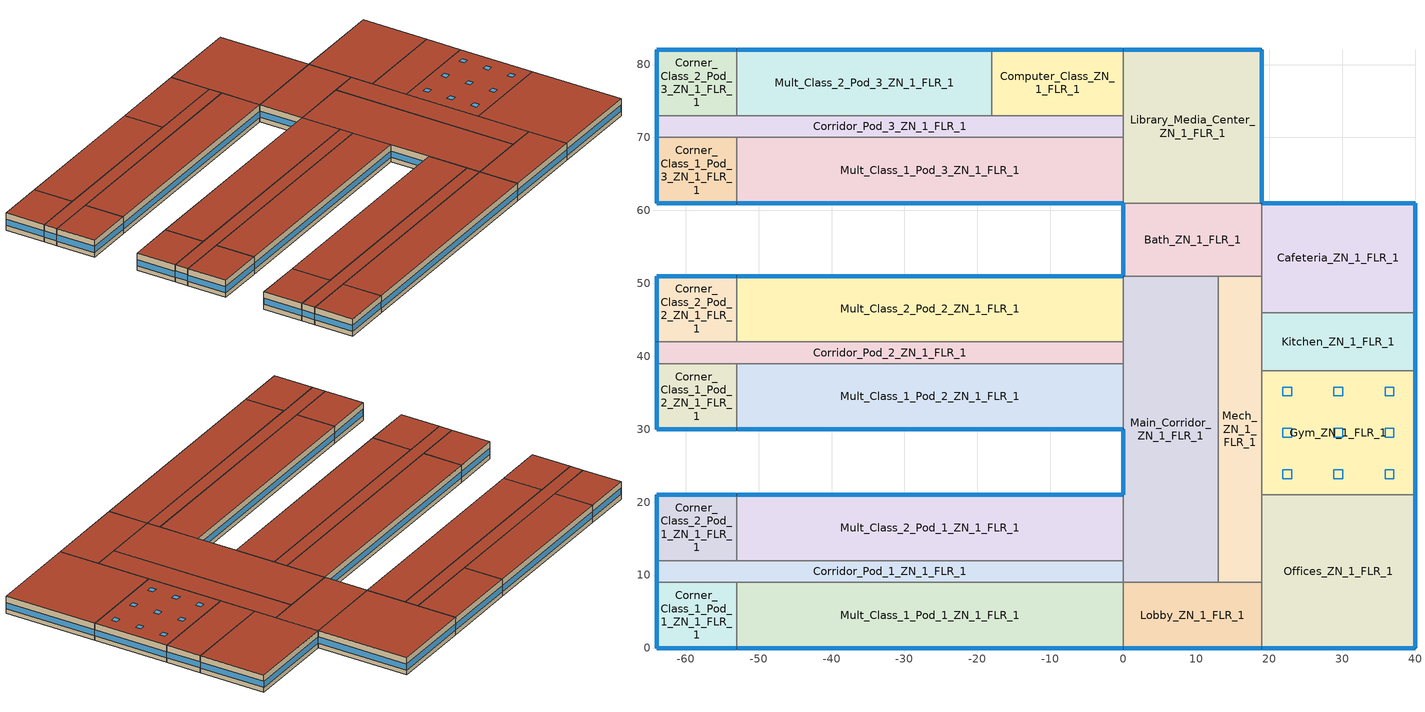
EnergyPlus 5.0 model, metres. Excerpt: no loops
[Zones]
Bath_ZN_1_FLR_1
 floor ground (ext-slab): 0,61 19,61 19,51 0,51 z0
 wall outside (Steel Frame Non-res Ext Wall): 0,61 0,51 z0:4
 wall to Main_Corridor_ZN_1_FLR_1 (int-walls): 0,51 13,51 z0:4
 wall to Mech_ZN_1_FLR_1 (int-walls): 13,51 19,51 z0:4
 wall to Cafeteria_ZN_1_FLR_1 (int-walls): 19,51 19,61 z0:4
 wall to Library_Media_Center_ZN_1_FLR_1 (int-walls): 19,61 0,61 z0:4
 window (Window Non-res Fixed): 0,60.95 0,51.05 z1.1:2.51
 roof outside (IEAD Non-res Roof): 0,51 19,51 19,61 0,61 z4
Cafeteria_ZN_1_FLR_1
 floor ground (ext-slab): 19,61 40,61 40,46 19,46 z0
 wall outside (Steel Frame Non-res Ext Wall): 40,46 40,61 19,61 z0:4
 wall to Kitchen_ZN_1_FLR_1 (int-walls): 19,46 40,46 z0:4
 wall to Mech_ZN_1_FLR_1 (int-walls): 19,51 19,46 z0:4
 window (Window Non-res Fixed): 40,46.05 40,60.95 / 39.95,61 19.05,61 z1.1:2.51
 roof outside (IEAD Non-res Roof): 19,46 40,46 40,61 19,61 z4
Computer_Class_ZN_1_FLR_1
 floor ground (ext-slab): -18,82 0,82 0,73 -18,73 z0
 wall outside (Steel Frame Non-res Ext Wall): 0,82 -18,82 z0:4
 wall to Corridor_Pod_3_ZN_1_FLR_1 (int-walls): -18,73 0,73 z0:4
 wall to Library_Media_Center_ZN_1_FLR_1 (int-walls): 0,73 0,82 z0:4
 wall to Mult_Class_2_Pod_3_ZN_1_FLR_1 (int-walls): -18,82 -18,73 z0:4
 window (Window Non-res Fixed): -0.05,82 -17.95,82 z1.1:2.51
 roof outside (IEAD Non-res Roof): -18,73 0,73 0,82 -18,82 z4
Corner_Class_1_Pod_1_ZN_1_FLR_1
 floor ground (ext-slab): -64,9 -53,9 -53,0 -64,0 z0
 wall outside (Steel Frame Non-res Ext Wall): -64,9 -64,0 -53,0 z0:4
 wall to Mult_Class_1_Pod_1_ZN_1_FLR_1 (int-walls): -53,0 -53,9 z0:4
 wall to Corridor_Pod_1_ZN_1_FLR_1 (int-walls): -53,9 -64,9 z0:4
 window (Window Non-res Fixed): -63.95,0 -53.05,0 z1.1:2.51; -64,8.95 -64,0.05 z1.1:2.52
 roof outside (IEAD Non-res Roof): -64,0 -53,0 -53,9 -64,9 z4
Corner_Class_1_Pod_2_ZN_1_FLR_1
 floor ground (ext-slab): -64,39 -53,39 -53,30 -64,30 z0
 wall outside (Steel Frame Non-res Ext Wall): -64,39 -64,30 -53,30 z0:4
 wall to Mult_Class_1_Pod_2_ZN_1_FLR_1 (int-walls): -53,30 -53,39 z0:4
 wall to Corridor_Pod_2_ZN_1_FLR_1 (int-walls): -53,39 -64,39 z0:4
 window (Window Non-res Fixed): -63.95,30 -53.05,30 z1.1:2.51; -64,38.95 -64,30.05 z1.1:2.52
 roof outside (IEAD Non-res Roof): -64,30 -53,30 -53,39 -64,39 z4
Corner_Class_1_Pod_3_ZN_1_FLR_1
 floor ground (ext-slab): -64,70 -53,70 -53,61 -64,61 z0
 wall outside (Steel Frame Non-res Ext Wall): -64,70 -64,61 -53,61 z0:4
 wall to Mult_Class_1_Pod_3_ZN_1_FLR_1 (int-walls): -53,61 -53,70 z0:4
 wall to Corridor_Pod_3_ZN_1_FLR_1 (int-walls): -53,70 -64,70 z0:4
 window (Window Non-res Fixed): -63.95,61 -53.05,61 z1.1:2.51; -64,69.95 -64,61.05 z1.1:2.52
 roof outside (IEAD Non-res Roof): -64,61 -53,61 -53,70 -64,70 z4
Corner_Class_2_Pod_1_ZN_1_FLR_1
 floor ground (ext-slab): -64,21 -53,21 -53,12 -64,12 z0
 wall outside (Steel Frame Non-res Ext Wall): -53,21 -64,21 -64,12 z0:4
 wall to Corridor_Pod_1_ZN_1_FLR_1 (int-walls): -64,12 -53,12 z0:4
 wall to Mult_Class_2_Pod_1_ZN_1_FLR_1 (int-walls): -53,12 -53,21 z0:4
 window (Window Non-res Fixed): -53.05,21 -63.95,21 z1.1:2.51; -64,20.95 -64,12.05 z1.1:2.52
 roof outside (IEAD Non-res Roof): -64,12 -53,12 -53,21 -64,21 z4
Corner_Class_2_Pod_2_ZN_1_FLR_1
 floor ground (ext-slab): -64,51 -53,51 -53,42 -64,42 z0
 wall outside (Steel Frame Non-res Ext Wall): -53,51 -64,51 -64,42 z0:4
 wall to Corridor_Pod_2_ZN_1_FLR_1 (int-walls): -64,42 -53,42 z0:4
 wall to Mult_Class_2_Pod_2_ZN_1_FLR_1 (int-walls): -53,42 -53,51 z0:4
 window (Window Non-res Fixed): -53.05,51 -63.95,51 z1.1:2.51; -64,50.95 -64,42.05 z1.1:2.52
 roof outside (IEAD Non-res Roof): -64,42 -53,42 -53,51 -64,51 z4
Corner_Class_2_Pod_3_ZN_1_FLR_1
 floor ground (ext-slab): -64,82 -53,82 -53,73 -64,73 z0
 wall outside (Steel Frame Non-res Ext Wall): -53,82 -64,82 -64,73 z0:4
 wall to Corridor_Pod_3_ZN_1_FLR_1 (int-walls): -64,73 -53,73 z0:4
 wall to Mult_Class_2_Pod_3_ZN_1_FLR_1 (int-walls): -53,73 -53,82 z0:4
 window (Window Non-res Fixed): -53.05,82 -63.95,82 z1.1:2.51; -64,81.95 -64,73.05 z1.1:2.52
 roof outside (IEAD Non-res Roof): -64,73 -53,73 -53,82 -64,82 z4
Corridor_Pod_1_ZN_1_FLR_1
 floor ground (ext-slab): -64,12 0,12 0,9 -64,9 z0
 wall outside (Steel Frame Non-res Ext Wall): -64,12 -64,9 z0:4
 wall to Mult_Class_1_Pod_1_ZN_1_FLR_1 (int-walls): -53,9 0,9 z0:4
 wall to Main_Corridor_ZN_1_FLR_1 (int-walls): 0,9 0,12 z0:4
 wall to Mult_Class_2_Pod_1_ZN_1_FLR_1 (int-walls): 0,12 -53,12 z0:4
 window (Window Non-res Fixed): -64,11.95 -64,9.05 z1.1:2.55
 roof outside (IEAD Non-res Roof): -64,9 0,9 0,12 -64,12 z4
Corridor_Pod_2_ZN_1_FLR_1
 floor ground (ext-slab): -64,42 0,42 0,39 -64,39 z0
 wall outside (Steel Frame Non-res Ext Wall): -64,42 -64,39 z0:4
 wall to Mult_Class_1_Pod_2_ZN_1_FLR_1 (int-walls): -53,39 0,39 z0:4
 wall to Main_Corridor_ZN_1_FLR_1 (int-walls): 0,39 0,42 z0:4
 wall to Mult_Class_2_Pod_2_ZN_1_FLR_1 (int-walls): 0,42 -53,42 z0:4
 window (Window Non-res Fixed): -64,41.95 -64,39.05 z1.1:2.55
 roof outside (IEAD Non-res Roof): -64,39 0,39 0,42 -64,42 z4
Corridor_Pod_3_ZN_1_FLR_1
 floor ground (ext-slab): -64,73 0,73 0,70 -64,70 z0
 wall outside (Steel Frame Non-res Ext Wall): -64,73 -64,70 z0:4
 wall to Mult_Class_1_Pod_3_ZN_1_FLR_1 (int-walls): -53,70 0,70 z0:4
 wall to Library_Media_Center_ZN_1_FLR_1 (int-walls): 0,70 0,73 z0:4
 wall to Mult_Class_2_Pod_3_ZN_1_FLR_1 (int-walls): -18,73 -53,73 z0:4
 window (Window Non-res Fixed): -64,72.95 -64,70.05 z1.1:2.55
 roof outside (IEAD Non-res Roof): -64,70 0,70 0,73 -64,73 z4
Gym_ZN_1_FLR_1
 floor ground (ext-slab): 19,38 40,38 40,21 19,21 z0
 wall outside (Steel Frame Non-res Ext Wall): 40,21 40,38 z0:4
 wall to Offices_ZN_1_FLR_1 (int-walls): 19,21 40,21 z0:4
 wall to Kitchen_ZN_1_FLR_1 (int-walls): 40,38 19,38 z0:4
 wall to Mech_ZN_1_FLR_1 (int-walls): 19,38 19,21 z0:4
 window (Window Non-res Fixed): 40,21.05 40,37.95 z1.1:2.51
 roof outside (IEAD Non-res Roof): 19,21 40,21 40,38 19,38 z4
 skylight (Skylight cons 456): 21.89,23.22 23.11,23.22 23.11,24.44 21.89,24.44 z4; 28.89,23.22 30.11,23.22 30.11,24.44 28.89,24.44 z4; 35.89,23.22 37.11,23.22 37.11,24.44 35.89,24.44 z4; 21.89,28.89 23.11,28.89 23.11,30.11 21.89,30.11 z4; 28.89,28.89 30.11,28.89 30.11,30.11 28.89,30.11 z4; 35.89,28.89 37.11,28.89 37.11,30.11 35.89,30.11 z4; 21.89,34.56 23.11,34.56 23.11,35.78 21.89,35.78 z4; 28.89,34.56 30.11,34.56 30.11,35.78 28.89,35.78 z4; 35.89,34.56 37.11,34.56 37.11,35.78 35.89,35.78 z4
Kitchen_ZN_1_FLR_1
 floor ground (ext-slab): 19,46 40,46 40,38 19,38 z0
 wall outside (Steel Frame Non-res Ext Wall): 40,38 40,46 z0:4
 wall to Mech_ZN_1_FLR_1 (int-walls): 19,46 19,38 z0:4
 window (Window Non-res Fixed): 40,38.05 40,45.95 z1.1:2.52
 roof outside (IEAD Non-res Roof): 19,38 40,38 40,46 19,46 z4
Library_Media_Center_ZN_1_FLR_1
 floor ground (ext-slab): 0,82 19,82 19,61 0,61 z0
 wall outside (Steel Frame Non-res Ext Wall): 19,61 19,82 0,82 z0:4
 wall to Mult_Class_1_Pod_3_ZN_1_FLR_1 (int-walls): 0,70 0,61 z0:4
 window (Window Non-res Fixed): 19,61.05 19,81.95 / 18.95,82 0.05,82 z1.1:2.51
 roof outside (IEAD Non-res Roof): 0,61 19,61 19,82 0,82 z4
Lobby_ZN_1_FLR_1
 floor ground (ext-slab): 0,9 19,9 19,0 0,0 z0
 wall outside (Steel Frame Non-res Ext Wall): 0,0 19,0 z0:4
 wall to Offices_ZN_1_FLR_1 (int-walls): 19,0 19,9 z0:4
 wall to Mech_ZN_1_FLR_1 (int-walls): 19,9 13,9 z0:4
 wall to Main_Corridor_ZN_1_FLR_1 (int-walls): 13,9 0,9 z0:4
 wall to Mult_Class_1_Pod_1_ZN_1_FLR_1 (int-walls): 0,9 0,0 z0:4
 window (Window Non-res Fixed): 0.05,0 18.95,0 z1.1:2.51
 roof outside (IEAD Non-res Roof): 0,0 19,0 19,9 0,9 z4
Main_Corridor_ZN_1_FLR_1
 floor ground (ext-slab): 0,51 13,51 13,9 0,9 z0
 wall outside (Steel Frame Non-res Ext Wall): 0,30 0,21 z0:4
 wall to Mech_ZN_1_FLR_1 (int-walls): 13,9 13,51 z0:4
 wall to Mult_Class_2_Pod_2_ZN_1_FLR_1 (int-walls): 0,51 0,42 z0:4
 wall to Mult_Class_1_Pod_2_ZN_1_FLR_1 (int-walls): 0,39 0,30 z0:4
 wall to Mult_Class_2_Pod_1_ZN_1_FLR_1 (int-walls): 0,21 0,12 z0:4
 window (Window Non-res Fixed): 0,29.95 0,21.05 z1.1:2.52
 roof outside (IEAD Non-res Roof): 0,9 13,9 13,51 0,51 z4
Mech_ZN_1_FLR_1
 floor ground (ext-slab): 13,51 19,51 19,9 13,9 z0
 wall to Offices_ZN_1_FLR_1 (int-walls): 19,9 19,21 z0:4
 roof outside (IEAD Non-res Roof): 13,9 19,9 19,51 13,51 z4
Mult_Class_1_Pod_1_ZN_1_FLR_1
 floor ground (ext-slab): -53,9 0,9 0,0 -53,0 z0
 wall outside (Steel Frame Non-res Ext Wall): -53,0 0,0 z0:4
 window (Window Non-res Fixed): -52.95,0 -0.05,0 z1.1:2.5
 roof outside (IEAD Non-res Roof): -53,0 0,0 0,9 -53,9 z4
Mult_Class_1_Pod_2_ZN_1_FLR_1
 floor ground (ext-slab): -53,39 0,39 0,30 -53,30 z0
 wall outside (Steel Frame Non-res Ext Wall): -53,30 0,30 z0:4
 window (Window Non-res Fixed): -52.95,30 -0.05,30 z1.1:2.5
 roof outside (IEAD Non-res Roof): -53,30 0,30 0,39 -53,39 z4
Mult_Class_1_Pod_3_ZN_1_FLR_1
 floor ground (ext-slab): -53,70 0,70 0,61 -53,61 z0
 wall outside (Steel Frame Non-res Ext Wall): -53,61 0,61 z0:4
 window (Window Non-res Fixed): -52.95,61 -0.05,61 z1.1:2.5
 roof outside (IEAD Non-res Roof): -53,61 0,61 0,70 -53,70 z4
Mult_Class_2_Pod_1_ZN_1_FLR_1
 floor ground (ext-slab): -53,21 0,21 0,12 -53,12 z0
 wall outside (Steel Frame Non-res Ext Wall): 0,21 -53,21 z0:4
 window (Window Non-res Fixed): -0.05,21 -52.95,21 z1.1:2.5
 roof outside (IEAD Non-res Roof): -53,12 0,12 0,21 -53,21 z4
Mult_Class_2_Pod_2_ZN_1_FLR_1
 floor ground (ext-slab): -53,51 0,51 0,42 -53,42 z0
 wall outside (Steel Frame Non-res Ext Wall): 0,51 -53,51 z0:4
 window (Window Non-res Fixed): -0.05,51 -52.95,51 z1.1:2.5
 roof outside (IEAD Non-res Roof): -53,42 0,42 0,51 -53,51 z4
Mult_Class_2_Pod_3_ZN_1_FLR_1
 floor ground (ext-slab): -53,82 -18,82 -18,73 -53,73 z0
 wall outside (Steel Frame Non-res Ext Wall): -18,82 -53,82 z0:4
 window (Window Non-res Fixed): -18.05,82 -52.95,82 z1.1:2.5
 roof outside (IEAD Non-res Roof): -53,73 -18,73 -18,82 -53,82 z4
Offices_ZN_1_FLR_1
 floor ground (ext-slab): 19,21 40,21 40,0 19,0 z0
 wall outside (Steel Frame Non-res Ext Wall): 19,0 40,0 40,21 z0:4
 window (Window Non-res Fixed): 19.05,0 39.95,0 / 40,0.05 40,20.95 z1.1:2.51
 roof outside (IEAD Non-res Roof): 19,0 40,0 40,21 19,21 z4
[Site:Location]
USA MT-HELENA: Latitude {deg}=46.58; Longitude {deg}=-112; Time Zone {hr}=-7; Elevation {m}=1188
[SizingPeriod:DesignDay] Barometric Pressure {Pa}=87844; Rain {0-no,1-yes}=0; Snow on ground {0-no,1-yes}=0; Day of Month=21; Daylight Savings Time Indicator=0; Humidity Indicating Type=WetBulb
Name | Maximum Dry-Bulb Temperature {C} | Daily Temp Range {C} | Humidity Indicating Conditions at Maximum Dry-Bulb | Wind Speed {m/s} design conditions vs. traditional 6.71 m/s (15 mph) | Wind Direction {Degrees; N=0, S=180} | Clearness {0.0 to 1.1} | Month | Day Type | Wind Speed {m/s} design conditions vs. traditional 3.35 m/s (7mph)
HELENA Ann Htg 99.6% Condns DB | -27.3 | 0 | -27.3 | 1.7 | 300 | 0 | 1 | WinterDesignDay
HELENA Ann Clg .4% Condns WB=>MDB | 28.4 | 15.7 | 17.7 |  | 290 | 1 | 7 | SummerDesignDay | 4.9
[Site:WaterMainsTemperature]
Calculation Method=CORRELATION; Annual Average Outdoor Air Temperature {C}=6.76; Maximum Difference In Monthly Average Outdoor Air Temperatures {deltaC}=27.7
[Building]
Ref Bldg Primary School New2004_v1.3_5.0: North Axis=0; Terrain=City; Loads Convergence Tolerance Value=0.04; Temperature Convergence Tolerance Value=0.2; Solar Distribution=FullInteriorAndExterior; Maximum Number of Warmup Days=25
[Site:GroundTemperature:BuildingSurface]
19.119, 19.149, 19.147, 19.203, 19.279, 20.043, 21.32, 20.987, 19.824, 19.408, 19.293, 19.174
[Construction]
Skylight cons 456: Skylight Plexi Atofina 2602, Air, Skylight Plexi Atofina 2602
Steel Frame Non-res Ext Wall: Wood Siding, Steel Frame NonRes Wall Insulation, 1/2IN Gypsum
IEAD Non-res Roof: Roof Membrane, IEAD NonRes Roof Insulation, Metal Decking
ext-slab: HW CONCRETE, CP02 CARPET PAD
int-walls: 1/2IN Gypsum, 1/2IN Gypsum
Window Non-res Fixed: NonRes Fixed Assembly Window
InteriorFurnishings: Std Wood 6inch
[WindowMaterial:Gas]
Air: Gas Type=Air; Thickness {m}=0.0127
[WindowMaterial:Glazing]
Skylight Plexi Atofina 2602: Optical Data Type=SpectralAverage; Thickness {m}=0.002997; Solar Transmittance at Normal Incidence=0.507; Front Side Solar Reflectance at Normal Incidence=0.221; Back Side Solar Reflectance at Normal Incidence=0.222; Visible Transmittance at Normal Incidence=0.486; Front Side Visible Reflectance at Normal Incidence=0.3; Back Side Visible Reflectance at Normal Incidence=0.3; Infrared Transmittance at Normal Incidence=0; Front Side Infrared Hemispherical Emissivity=0.9; Back Side Infrared Hemispherical Emissivity=0.9; Conductivity {W/m-K}=0.187; Dirt Correction Factor for Solar and Visible Transmittance=1; Solar Diffusing=No
[Material] Thermal Absorptance=0.9
Name | Roughness | Thickness {m} | Conductivity {W/m-K} | Density {kg/m3} | Specific Heat {J/kg-K} | Solar Absorptance | Visible Absorptance | Density | Specific Heat | Visible Absorptance! Common Materials
Steel Frame NonRes Wall Insulation | MediumRough | 0.0870565 | 0.049 | 265 | 836.8 | 0.7 | 0.7
IEAD NonRes Roof Insulation | MediumRough | 0.127339 | 0.049 |  |  | 0.7 | 0.7 | 265 | 836.8
Std Wood 6inch | MediumSmooth | 0.15 | 0.12 | 540 | 1210 | 0.7 |  |  |  | 0.7
Wood Siding | MediumSmooth | 0.01 | 0.11 | 544.62 | 1210 | 0.78 | 0.78
1/2IN Gypsum | Smooth | 0.0127 | 0.16 | 784.9 | 830 | 0.92 | 0.92
HW CONCRETE | Rough | 0.1016 | 1.311 | 2240 | 836.8 | 0.7 | 0.7
Roof Membrane | VeryRough | 0.0095 | 0.16 | 1121.29 | 1460 | 0.7 | 0.7
Metal Decking | MediumSmooth | 0.0015 | 45.006 | 7680 | 418.4 | 0.7 | 0.3
[WindowMaterial:SimpleGlazingSystem]
NonRes Fixed Assembly Window: U-Factor=3.23646; Solar Heat Gain Coefficient=0.39
[Material:NoMass]
CP02 CARPET PAD: Roughness=VeryRough; Thermal Resistance {(m2-K)/W}=0.2165; Thermal Absorptance=0.9; Solar Absorptance=0.7; Visible Absorptance=0.8
[Zone] Type=1; Multiplier=1; Part of Total Floor Area=Yes
Bath_ZN_1_FLR_1; Cafeteria_ZN_1_FLR_1; Computer_Class_ZN_1_FLR_1; Corner_Class_1_Pod_1_ZN_1_FLR_1; Corner_Class_1_Pod_2_ZN_1_FLR_1; Corner_Class_1_Pod_3_ZN_1_FLR_1; Corner_Class_2_Pod_1_ZN_1_FLR_1; Corner_Class_2_Pod_2_ZN_1_FLR_1; Corner_Class_2_Pod_3_ZN_1_FLR_1; Corridor_Pod_1_ZN_1_FLR_1; Corridor_Pod_2_ZN_1_FLR_1; Corridor_Pod_3_ZN_1_FLR_1; Gym_ZN_1_FLR_1; Kitchen_ZN_1_FLR_1; Library_Media_Center_ZN_1_FLR_1; Lobby_ZN_1_FLR_1; Main_Corridor_ZN_1_FLR_1; Mech_ZN_1_FLR_1; Mult_Class_1_Pod_1_ZN_1_FLR_1; Mult_Class_1_Pod_2_ZN_1_FLR_1; Mult_Class_1_Pod_3_ZN_1_FLR_1; Mult_Class_2_Pod_1_ZN_1_FLR_1; Mult_Class_2_Pod_2_ZN_1_FLR_1; Mult_Class_2_Pod_3_ZN_1_FLR_1; Offices_ZN_1_FLR_1
[People] Fraction Radiant=0.3; User Specified Sensible Fraction=AUTOCALCULATE; Activity Level Schedule=ACTIVITY_SCH; Enable ASHRAE 55 Comfort Warnings=No; MRT Calculation=ZoneAveraged; Work Efficiency Schedule=WORK_EFF_SCH; Clothing Schedule=CLOTHING_SCH; Air Velocity Schedule=AIR_VELO_SCH; Thermal Comfort Report=FANGER
Name | Zone | Schedule | Number of People Calculation Method | Zone Area per Person | Number of People
Bath_ZN_1_FLR_1 People | Bath_ZN_1_FLR_1 | BLDG_OCC_SCH | Area/Person | 10
Cafeteria_ZN_1_FLR_1 People | Cafeteria_ZN_1_FLR_1 | BLDG_OCC_SCH_Cafeteria | Area/Person | 1.39
Computer_Class_ZN_1_FLR_1 People | Computer_Class_ZN_1_FLR_1 | BLDG_OCC_SCH | Area/Person | 3.33
Corner_Class_1_Pod_1_ZN_1_FLR_1 People | Corner_Class_1_Pod_1_ZN_1_FLR_1 | BLDG_OCC_SCH | Area/Person | 4
Corner_Class_1_Pod_2_ZN_1_FLR_1 People | Corner_Class_1_Pod_2_ZN_1_FLR_1 | BLDG_OCC_SCH | Area/Person | 4
Corner_Class_1_Pod_3_ZN_1_FLR_1 People | Corner_Class_1_Pod_3_ZN_1_FLR_1 | BLDG_OCC_SCH | Area/Person | 4
Corner_Class_2_Pod_1_ZN_1_FLR_1 People | Corner_Class_2_Pod_1_ZN_1_FLR_1 | BLDG_OCC_SCH | Area/Person | 4
Corner_Class_2_Pod_2_ZN_1_FLR_1 People | Corner_Class_2_Pod_2_ZN_1_FLR_1 | BLDG_OCC_SCH | Area/Person | 4
Corner_Class_2_Pod_3_ZN_1_FLR_1 People | Corner_Class_2_Pod_3_ZN_1_FLR_1 | BLDG_OCC_SCH | Area/Person | 4
Corridor_Pod_1_ZN_1_FLR_1 People | Corridor_Pod_1_ZN_1_FLR_1 | BLDG_OCC_SCH | Area/Person | 10
Corridor_Pod_2_ZN_1_FLR_1 People | Corridor_Pod_2_ZN_1_FLR_1 | BLDG_OCC_SCH | Area/Person | 10
Corridor_Pod_3_ZN_1_FLR_1 People | Corridor_Pod_3_ZN_1_FLR_1 | BLDG_OCC_SCH | Area/Person | 10
Gym_ZN_1_FLR_1 People | Gym_ZN_1_FLR_1 | BLDG_OCC_SCH_Gym | Area/Person | 3.33
Kitchen_ZN_1_FLR_1 People | Kitchen_ZN_1_FLR_1 | BLDG_OCC_SCH | People |  | 25.2
Library_Media_Center_ZN_1_FLR_1 People | Library_Media_Center_ZN_1_FLR_1 | BLDG_OCC_SCH | Area/Person | 4.35
Main_Corridor_ZN_1_FLR_1 People | Main_Corridor_ZN_1_FLR_1 | BLDG_OCC_SCH | Area/Person | 10
Mult_Class_1_Pod_1_ZN_1_FLR_1 People | Mult_Class_1_Pod_1_ZN_1_FLR_1 | BLDG_OCC_SCH | Area/Person | 4
Mult_Class_1_Pod_2_ZN_1_FLR_1 People | Mult_Class_1_Pod_2_ZN_1_FLR_1 | BLDG_OCC_SCH | Area/Person | 4
Mult_Class_1_Pod_3_ZN_1_FLR_1 People | Mult_Class_1_Pod_3_ZN_1_FLR_1 | BLDG_OCC_SCH | Area/Person | 4
Mult_Class_2_Pod_1_ZN_1_FLR_1 People | Mult_Class_2_Pod_1_ZN_1_FLR_1 | BLDG_OCC_SCH | Area/Person | 4
Mult_Class_2_Pod_2_ZN_1_FLR_1 People | Mult_Class_2_Pod_2_ZN_1_FLR_1 | BLDG_OCC_SCH | Area/Person | 4
Mult_Class_2_Pod_3_ZN_1_FLR_1 People | Mult_Class_2_Pod_3_ZN_1_FLR_1 | BLDG_OCC_SCH | Area/Person | 4
Offices_ZN_1_FLR_1 People | Offices_ZN_1_FLR_1 | BLDG_OCC_SCH_Offices | Area/Person | 20
[Lights] Schedule=BLDG_LIGHT_SCH; Design Level Calculation Method=Watts/Area; Return Air Fraction=0; Fraction Radiant=0.37; Fraction Visible=0.2; Fraction Replaceable=1; Return Air Fraction is Calculated from Plenum Temperature=No
Name | Zone | Watts per Zone Area {W/m2}
Bath_ZN_1_FLR_1_Lights | Bath_ZN_1_FLR_1 | 9.68
Cafeteria_ZN_1_FLR_1_Lights | Cafeteria_ZN_1_FLR_1 | 15.06
Computer_Class_ZN_1_FLR_1_Lights | Computer_Class_ZN_1_FLR_1 | 15.06
Corner_Class_1_Pod_1_ZN_1_FLR_1_Lights | Corner_Class_1_Pod_1_ZN_1_FLR_1 | 15.06
Corner_Class_1_Pod_2_ZN_1_FLR_1_Lights | Corner_Class_1_Pod_2_ZN_1_FLR_1 | 15.06
Corner_Class_1_Pod_3_ZN_1_FLR_1_Lights | Corner_Class_1_Pod_3_ZN_1_FLR_1 | 15.06
Corner_Class_2_Pod_1_ZN_1_FLR_1_Lights | Corner_Class_2_Pod_1_ZN_1_FLR_1 | 15.06
Corner_Class_2_Pod_2_ZN_1_FLR_1_Lights | Corner_Class_2_Pod_2_ZN_1_FLR_1 | 15.06
Corner_Class_2_Pod_3_ZN_1_FLR_1_Lights | Corner_Class_2_Pod_3_ZN_1_FLR_1 | 15.06
Corridor_Pod_1_ZN_1_FLR_1_Lights | Corridor_Pod_1_ZN_1_FLR_1 | 5.38
Corridor_Pod_2_ZN_1_FLR_1_Lights | Corridor_Pod_2_ZN_1_FLR_1 | 5.38
Corridor_Pod_3_ZN_1_FLR_1_Lights | Corridor_Pod_3_ZN_1_FLR_1 | 5.38
Gym_ZN_1_FLR_1_Lights | Gym_ZN_1_FLR_1 | 15.06
Kitchen_ZN_1_FLR_1_Lights | Kitchen_ZN_1_FLR_1 | 12.91
Library_Media_Center_ZN_1_FLR_1_Lights | Library_Media_Center_ZN_1_FLR_1 | 13.99
Lobby_ZN_1_FLR_1_Lights | Lobby_ZN_1_FLR_1 | 13.99
Main_Corridor_ZN_1_FLR_1_Lights | Main_Corridor_ZN_1_FLR_1 | 5.38
Mech_ZN_1_FLR_1_Lights | Mech_ZN_1_FLR_1 | 16.14
Mult_Class_1_Pod_1_ZN_1_FLR_1_Lights | Mult_Class_1_Pod_1_ZN_1_FLR_1 | 15.06
Mult_Class_1_Pod_2_ZN_1_FLR_1_Lights | Mult_Class_1_Pod_2_ZN_1_FLR_1 | 15.06
Mult_Class_1_Pod_3_ZN_1_FLR_1_Lights | Mult_Class_1_Pod_3_ZN_1_FLR_1 | 15.06
Mult_Class_2_Pod_1_ZN_1_FLR_1_Lights | Mult_Class_2_Pod_1_ZN_1_FLR_1 | 15.06
Mult_Class_2_Pod_2_ZN_1_FLR_1_Lights | Mult_Class_2_Pod_2_ZN_1_FLR_1 | 15.06
Mult_Class_2_Pod_3_ZN_1_FLR_1_Lights | Mult_Class_2_Pod_3_ZN_1_FLR_1 | 15.06
Offices_ZN_1_FLR_1_Lights | Offices_ZN_1_FLR_1 | 11.84
[ElectricEquipment]
Name | Zone | Schedule | Design Level Calculation Method | Watts per Zone Floor Area {W/m2} | Fraction Latent | Fraction Radiant | Fraction Lost | Design Level {W}
Bath_ZN_1_FLR_1_PlugMisc_Equip | Bath_ZN_1_FLR_1 | BLDG_EQUIP_SCH | Watts/Area | 4 | 0 | 0.5 | 0
Cafeteria_ZN_1_FLR_1_PlugMisc_Equip | Cafeteria_ZN_1_FLR_1 | KITCHEN_ELEC_EQUIP_SCH | Watts/Area | 25.39 | 0 | 0.5 | 0
Computer_Class_ZN_1_FLR_1_PlugMisc_Equip | Computer_Class_ZN_1_FLR_1 | BLDG_EQUIP_SCH | Watts/Area | 20 | 0 | 0.5 | 0
Corner_Class_1_Pod_1_ZN_1_FLR_1_PlugMisc_Equip | Corner_Class_1_Pod_1_ZN_1_FLR_1 | BLDG_EQUIP_SCH | Watts/Area | 15 | 0 | 0.5 | 0
Corner_Class_1_Pod_2_ZN_1_FLR_1_PlugMisc_Equip | Corner_Class_1_Pod_2_ZN_1_FLR_1 | BLDG_EQUIP_SCH | Watts/Area | 15 | 0 | 0.5 | 0
Corner_Class_1_Pod_3_ZN_1_FLR_1_PlugMisc_Equip | Corner_Class_1_Pod_3_ZN_1_FLR_1 | BLDG_EQUIP_SCH | Watts/Area | 15 | 0 | 0.5 | 0
Corner_Class_2_Pod_1_ZN_1_FLR_1_PlugMisc_Equip | Corner_Class_2_Pod_1_ZN_1_FLR_1 | BLDG_EQUIP_SCH | Watts/Area | 15 | 0 | 0.5 | 0
Corner_Class_2_Pod_2_ZN_1_FLR_1_PlugMisc_Equip | Corner_Class_2_Pod_2_ZN_1_FLR_1 | BLDG_EQUIP_SCH | Watts/Area | 15 | 0 | 0.5 | 0
Corner_Class_2_Pod_3_ZN_1_FLR_1_PlugMisc_Equip | Corner_Class_2_Pod_3_ZN_1_FLR_1 | BLDG_EQUIP_SCH | Watts/Area | 15 | 0 | 0.5 | 0
Corridor_Pod_1_ZN_1_FLR_1_PlugMisc_Equip | Corridor_Pod_1_ZN_1_FLR_1 | BLDG_EQUIP_SCH | Watts/Area | 4 | 0 | 0.5 | 0
Corridor_Pod_2_ZN_1_FLR_1_PlugMisc_Equip | Corridor_Pod_2_ZN_1_FLR_1 | BLDG_EQUIP_SCH | Watts/Area | 4 | 0 | 0.5 | 0
Corridor_Pod_3_ZN_1_FLR_1_PlugMisc_Equip | Corridor_Pod_3_ZN_1_FLR_1 | BLDG_EQUIP_SCH | Watts/Area | 4 | 0 | 0.5 | 0
Gym_ZN_1_FLR_1_PlugMisc_Equip | Gym_ZN_1_FLR_1 | BLDG_EQUIP_SCH | Watts/Area | 5 | 0 | 0.5 | 0
Kitchen_ZN_1_FLR_1_ExhFan_Equip | Kitchen_ZN_1_FLR_1 | Kitchen_Exhaust_SCH | EquipmentLevel |  | 0 | 0 | 1 | 576
Kitchen_ZN_1_FLR_1_MiscElec_Equip | Kitchen_ZN_1_FLR_1 | KITCHEN_ELEC_EQUIP_SCH | EquipmentLevel |  | 0.25 | 0.3 | 0.2 | 31996
Library_Media_Center_ZN_1_FLR_1_PlugMisc_Equip | Library_Media_Center_ZN_1_FLR_1 | BLDG_EQUIP_SCH | Watts/Area | 15 | 0 | 0.5 | 0
Lobby_ZN_1_FLR_1_PlugMisc_Equip | Lobby_ZN_1_FLR_1 | BLDG_EQUIP_SCH | Watts/Area | 4 | 0 | 0.5 | 0
Main_Corridor_ZN_1_FLR_1_PlugMisc_Equip | Main_Corridor_ZN_1_FLR_1 | BLDG_EQUIP_SCH | Watts/Area | 4 | 0 | 0.5 | 0
Mech_ZN_1_FLR_1_PlugMisc_Equip | Mech_ZN_1_FLR_1 | BLDG_EQUIP_SCH | Watts/Area | 4 | 0 | 0.5 | 0
Mult_Class_1_Pod_1_ZN_1_FLR_1_PlugMisc_Equip | Mult_Class_1_Pod_1_ZN_1_FLR_1 | BLDG_EQUIP_SCH | Watts/Area | 15 | 0 | 0.5 | 0
Mult_Class_1_Pod_2_ZN_1_FLR_1_PlugMisc_Equip | Mult_Class_1_Pod_2_ZN_1_FLR_1 | BLDG_EQUIP_SCH | Watts/Area | 15 | 0 | 0.5 | 0
Mult_Class_1_Pod_3_ZN_1_FLR_1_PlugMisc_Equip | Mult_Class_1_Pod_3_ZN_1_FLR_1 | BLDG_EQUIP_SCH | Watts/Area | 15 | 0 | 0.5 | 0
Mult_Class_2_Pod_1_ZN_1_FLR_1_PlugMisc_Equip | Mult_Class_2_Pod_1_ZN_1_FLR_1 | BLDG_EQUIP_SCH | Watts/Area | 15 | 0 | 0.5 | 0
Mult_Class_2_Pod_2_ZN_1_FLR_1_PlugMisc_Equip | Mult_Class_2_Pod_2_ZN_1_FLR_1 | BLDG_EQUIP_SCH | Watts/Area | 15 | 0 | 0.5 | 0
Mult_Class_2_Pod_3_ZN_1_FLR_1_PlugMisc_Equip | Mult_Class_2_Pod_3_ZN_1_FLR_1 | BLDG_EQUIP_SCH | Watts/Area | 15 | 0 | 0.5 | 0
Offices_ZN_1_FLR_1_PlugMisc_Equip | Offices_ZN_1_FLR_1 | BLDG_EQUIP_SCH | Watts/Area | 10.8 | 0 | 0.5 | 0
[GasEquipment]
Kitchen_ZN_1_FLR_1_MiscGas_Equip: Zone=Kitchen_ZN_1_FLR_1; Schedule=KITCHEN_GAS_EQUIP_SCH; Design Level Calculation Method=EquipmentLevel; Design Level {W}=160284; Fraction Latent=0.1; Fraction Radiant=0.2; Fraction Lost=0.7
[Exterior:Lights]
Exterior Facade Lighting: Schedule=ALWAYS_ON; Design Level=8575; Control Option=AstronomicalClock
[ZoneInfiltration:DesignFlowRate] Schedule=INFIL_SCH; Design Volume Flow Rate Calculation Method=Flow/ExteriorWallArea; Flow per Exterior Surface Area {m3/s/m2}=0.000302; Constant Term Coefficient=1; Temperature Term Coefficient=0; Velocity Term Coefficient=0; Velocity Squared Term Coefficient=0
Name | Zone
Bath_ZN_1_FLR_1_Infiltration | Bath_ZN_1_FLR_1
Cafeteria_ZN_1_FLR_1_Infiltration | Cafeteria_ZN_1_FLR_1
Computer_Class_ZN_1_FLR_1_Infiltration | Computer_Class_ZN_1_FLR_1
Corner_Class_1_Pod_1_ZN_1_FLR_1_Infiltration | Corner_Class_1_Pod_1_ZN_1_FLR_1
Corner_Class_1_Pod_2_ZN_1_FLR_1_Infiltration | Corner_Class_1_Pod_2_ZN_1_FLR_1
Corner_Class_1_Pod_3_ZN_1_FLR_1_Infiltration | Corner_Class_1_Pod_3_ZN_1_FLR_1
Corner_Class_2_Pod_1_ZN_1_FLR_1_Infiltration | Corner_Class_2_Pod_1_ZN_1_FLR_1
Corner_Class_2_Pod_2_ZN_1_FLR_1_Infiltration | Corner_Class_2_Pod_2_ZN_1_FLR_1
Corner_Class_2_Pod_3_ZN_1_FLR_1_Infiltration | Corner_Class_2_Pod_3_ZN_1_FLR_1
Corridor_Pod_1_ZN_1_FLR_1_Infiltration | Corridor_Pod_1_ZN_1_FLR_1
Corridor_Pod_2_ZN_1_FLR_1_Infiltration | Corridor_Pod_2_ZN_1_FLR_1
Corridor_Pod_3_ZN_1_FLR_1_Infiltration | Corridor_Pod_3_ZN_1_FLR_1
Gym_ZN_1_FLR_1_Infiltration | Gym_ZN_1_FLR_1
Kitchen_ZN_1_FLR_1_Infiltration | Kitchen_ZN_1_FLR_1
Library_Media_Center_ZN_1_FLR_1_Infiltration | Library_Media_Center_ZN_1_FLR_1
Lobby_ZN_1_FLR_1_Infiltration | Lobby_ZN_1_FLR_1
Main_Corridor_ZN_1_FLR_1_Infiltration | Main_Corridor_ZN_1_FLR_1
Mult_Class_1_Pod_1_ZN_1_FLR_1_Infiltration | Mult_Class_1_Pod_1_ZN_1_FLR_1
Mult_Class_1_Pod_2_ZN_1_FLR_1_Infiltration | Mult_Class_1_Pod_2_ZN_1_FLR_1
Mult_Class_1_Pod_3_ZN_1_FLR_1_Infiltration | Mult_Class_1_Pod_3_ZN_1_FLR_1
Mult_Class_2_Pod_1_ZN_1_FLR_1_Infiltration | Mult_Class_2_Pod_1_ZN_1_FLR_1
Mult_Class_2_Pod_2_ZN_1_FLR_1_Infiltration | Mult_Class_2_Pod_2_ZN_1_FLR_1
Mult_Class_2_Pod_3_ZN_1_FLR_1_Infiltration | Mult_Class_2_Pod_3_ZN_1_FLR_1
Offices_ZN_1_FLR_1_Infiltration | Offices_ZN_1_FLR_1
[InternalMass] Construction=InteriorFurnishings
Name | Zone | Surface Area
Bath_ZN_1_FLR_1 Internal Mass | Bath_ZN_1_FLR_1 | 380
Cafeteria_ZN_1_FLR_1 Internal Mass | Cafeteria_ZN_1_FLR_1 | 630
Computer_Class_ZN_1_FLR_1 Internal Mass | Computer_Class_ZN_1_FLR_1 | 324
Corner_Class_1_Pod_1_ZN_1_FLR_1 Internal Mass | Corner_Class_1_Pod_1_ZN_1_FLR_1 | 198
Corner_Class_1_Pod_2_ZN_1_FLR_1 Internal Mass | Corner_Class_1_Pod_2_ZN_1_FLR_1 | 198
Corner_Class_1_Pod_3_ZN_1_FLR_1 Internal Mass | Corner_Class_1_Pod_3_ZN_1_FLR_1 | 198
Corner_Class_2_Pod_1_ZN_1_FLR_1 Internal Mass | Corner_Class_2_Pod_1_ZN_1_FLR_1 | 198
Corner_Class_2_Pod_2_ZN_1_FLR_1 Internal Mass | Corner_Class_2_Pod_2_ZN_1_FLR_1 | 198
Corner_Class_2_Pod_3_ZN_1_FLR_1 Internal Mass | Corner_Class_2_Pod_3_ZN_1_FLR_1 | 198
Corridor_Pod_1_ZN_1_FLR_1 Internal Mass | Corridor_Pod_1_ZN_1_FLR_1 | 384
Corridor_Pod_2_ZN_1_FLR_1 Internal Mass | Corridor_Pod_2_ZN_1_FLR_1 | 384
Corridor_Pod_3_ZN_1_FLR_1 Internal Mass | Corridor_Pod_3_ZN_1_FLR_1 | 384
Gym_ZN_1_FLR_1 Internal Mass | Gym_ZN_1_FLR_1 | 714
Kitchen_ZN_1_FLR_1 Internal Mass | Kitchen_ZN_1_FLR_1 | 336
Library_Media_Center_ZN_1_FLR_1 Internal Mass | Library_Media_Center_ZN_1_FLR_1 | 798
Lobby_ZN_1_FLR_1 Internal Mass | Lobby_ZN_1_FLR_1 | 342
Main_Corridor_ZN_1_FLR_1 Internal Mass | Main_Corridor_ZN_1_FLR_1 | 1092
Mech_ZN_1_FLR_1 Internal Mass | Mech_ZN_1_FLR_1 | 504
Mult_Class_1_Pod_1_ZN_1_FLR_1 Internal Mass | Mult_Class_1_Pod_1_ZN_1_FLR_1 | 954
Mult_Class_1_Pod_2_ZN_1_FLR_1 Internal Mass | Mult_Class_1_Pod_2_ZN_1_FLR_1 | 954
Mult_Class_1_Pod_3_ZN_1_FLR_1 Internal Mass | Mult_Class_1_Pod_3_ZN_1_FLR_1 | 954
Mult_Class_2_Pod_1_ZN_1_FLR_1 Internal Mass | Mult_Class_2_Pod_1_ZN_1_FLR_1 | 954
Mult_Class_2_Pod_2_ZN_1_FLR_1 Internal Mass | Mult_Class_2_Pod_2_ZN_1_FLR_1 | 954
Mult_Class_2_Pod_3_ZN_1_FLR_1 Internal Mass | Mult_Class_2_Pod_3_ZN_1_FLR_1 | 630
Offices_ZN_1_FLR_1 Internal Mass | Offices_ZN_1_FLR_1 | 882
[ZoneMixing]
Kitchen_ZN_1_FLR_1 Exhaust Fanmixing_0: Zone=Kitchen_ZN_1_FLR_1; Schedule=HVACOperationSchd; Design Flow Rate Calculation Method=Flow/Zone; Design Flow Rate=1.3554; Source Zone=Cafeteria_ZN_1_FLR_1; Delta Temperature=0
[AvailabilityManager:NightCycle] Availability Schedule=ALWAYS_ON; Fan Schedule=HVACOperationSchd; Control Type {CycleOnAny | CycleOnControlZone | CycleOnAnyZoneFansOnly}=CycleOnAny; Thermostat Tolerance {delta C}=1; Cycling Run Time {s}=1800
PSZ-AC_1:6 Availability Manager; PSZ-AC_2:5 Availability Manager; PSZ-AC_2:7 Availability Manager; VAV_OTHER Availability Manager; VAV_POD_1 Availability Manager; VAV_POD_2 Availability Manager; VAV_POD_3 Availability Manager
[UtilityCost:Tariff]
Name | Output Meter | Conversion Factor Choice | Demand Window Length | Monthly Charge or Variable | Group
NorthWesternEnergy_GS-1_GeneralServiceDemand | Electricity:Facility | kWh | HalfHour | 8.02 | Comm Elec
NorthWesternEnergy_GS-1_GeneralService | Electricity:Facility | kWh | HalfHour | 6.87 | Comm Elec
MT_EIAMonthlyRateGas | Gas:Facility | MCF |  | 0 | Comm Gas
[UtilityCost:Charge:Simple] Season=Annual
Name | Charge Variable | Tariff | Source Variable | Category Variable | Cost per Unit Value or Variable
 | SupplyEnergyCharge | NorthWesternEnergy_GS-1_GeneralServiceDemand | TotalEnergy | EnergyCharges | 0.042201
 | SupplyDeferredEnergyCharge | NorthWesternEnergy_GS-1_GeneralServiceDemand | TotalEnergy | EnergyCharges | 0.000139
 | TransmissionDemandCharge | NorthWesternEnergy_GS-1_GeneralServiceDemand | TotalDemand | DemandCharges | 2.648963
 | DistributionEnergyCharge | NorthWesternEnergy_GS-1_GeneralServiceDemand | TotalEnergy | EnergyCharges | 0.004283
 | DistributionDemandCharge | NorthWesternEnergy_GS-1_GeneralServiceDemand | TotalDemand | DemandCharges | 5.399851
 | CTC-QFEnergyCharge | NorthWesternEnergy_GS-1_GeneralServiceDemand | TotalEnergy | EnergyCharges | 0.002345
 | USBCEnergyCharge | NorthWesternEnergy_GS-1_GeneralServiceDemand | TotalEnergy | EnergyCharges | 0.001143
 | TaxofTwoPercent | NorthWesternEnergy_GS-1_GeneralServiceDemand | SubTotal | Taxes | 0.02
 | SupplyEnergyCharge | NorthWesternEnergy_GS-1_GeneralService | TotalEnergy | EnergyCharges | 0.038175
 | SupplyDeferredEnergyCharge | NorthWesternEnergy_GS-1_GeneralService | TotalEnergy | EnergyCharges | 0.000139
 | TransmissionEnergyCharge | NorthWesternEnergy_GS-1_GeneralService | TotalEnergy | EnergyCharges | 0.00739
 | DistributionEnergyCharge | NorthWesternEnergy_GS-1_GeneralService | TotalEnergy | EnergyCharges | 0.034219
 | CTC-QFEnergyCharge | NorthWesternEnergy_GS-1_GeneralService | TotalEnergy | EnergyCharges | 0.002345
 | USBCEnergyCharge | NorthWesternEnergy_GS-1_GeneralService | TotalEnergy | EnergyCharges | 0.001143
 | TaxofTwoPercent | NorthWesternEnergy_GS-1_GeneralService | SubTotal | Taxes | 0.02
 | MonthlyRateGasCharge | MT_EIAMonthlyRateGas | totalEnergy | EnergyCharges | MT_MonthlyGasRates
 | TaxofTwoPercent | MT_EIAMonthlyRateGas | SubTotal | Taxes | 0.02
[UtilityCost:Qualify]
MaxDemand1000kw: Tariff=NorthWesternEnergy_GS-1_GeneralService; Variable=TotalDemand; Qualify Type=Maximum; Threshold Value or Variable=1000; Season=Annual; Threshold Test=Count; Number of Months=1
[UtilityCost:Variable]
MT_MonthlyGasRates: Tariff=MT_EIAMonthlyRateGas; Variable Type=Currency; January Value=8.09; February Value=8.5; March Value=8.64; April Value=8.95; May Value=9.64; June Value=10.33; July Value=10.97; August Value=11.14; September Value=10.37; October Value=9.36; November Value=7.72; December Value=7.66
[Schedule:Compact]
ALWAYS_ON: Through: 12/31, For: AllDays, Until: 24:00, 1
BLDG_EQUIP_SCH: Through: 6/30, For: Weekdays SummerDesignDay, Until: 08:00, 0.35, Until: 17:00, 0.95, Until: 24:00, 0.35, For: AllOtherDays, Until: 24:00, 0.35, Through: 9/1, For: Weekdays SummerDesignDay, Until: 08:00, 0.25, Until: 17:00, 0.5, Until: 24:00, 0.25, For: AllOtherDays, Until: 24:00, 0.25, Through: 12/31, For: Weekdays SummerDesignDay, Until: 08:00, 0.35, Until: 17:00, 0.95, Until: 24:00, 0.35, For: AllOtherDays, Until: 24:00, 0.35
BLDG_LIGHT_SCH: Through: 6/30, For: Weekdays SummerDesignDay, Until: 07:00, 0.1773, Until: 21:00, 0.9, Until: 24:00, 0.1773, For: AllOtherDays, Until: 24:00, 0.1773, Through: 9/1, For: Weekdays SummerDesignDay, Until: 08:00, 0.1773, Until: 20:00, 0.5, Until: 24:00, 0.1773, For: AllOtherDays, Until: 24:00, 0.1773, Through: 12/31, For: Weekdays SummerDesignDay, Until: 07:00, 0.1773, Until: 21:00, 0.9, Until: 24:00, 0.1773, For: AllOtherDays, Until: 24:00, 0.1773
BLDG_OCC_SCH: Through: 6/30, For: Weekdays SummerDesignDay, Until: 08:00, 0, Until: 16:00, 0.75, Until: 21:00, 0.15, Until: 24:00, 0, For: AllOtherDays, Until: 24:00, 0, Through: 9/1, For: Weekdays SummerDesignDay, Until: 08:00, 0, Until: 21:00, 0.15, Until: 24:00, 0, For: AllOtherDays, Until: 24:00, 0, Through: 12/31, For: Weekdays SummerDesignDay, Until: 08:00, 0, Until: 16:00, 0.75, Until: 21:00, 0.15, Until: 24:00, 0, For: AllOtherDays, Until: 24:00, 0
BLDG_OCC_SCH_Cafeteria: Fraction, Through: 6/30, For: Weekdays SummerDesignDay, Until: 07:00, 0, Until: 09:00, 0.15, Until: 11:00, 0.05, Until: 13:00, 0.95, Until: 15:00, 0.15, Until: 24:00, 0, For: AllOtherDays, Until: 24:00, 0, Through: 9/1, For: Weekdays SummerDesignDay, Until: 09:00, 0, Until: 15:00, 0.25, Until: 24:00, 0, For: AllOtherDays, Until: 24:00, 0, Through: 12/31, For: Weekdays SummerDesignDay, Until: 07:00, 0, Until: 09:00, 0.15, Until: 11:00, 0.05, Until: 13:00, 0.95, Until: 15:00, 0.15, Until: 24:00, 0, For: AllOtherDays, Until: 24:00, 0
BLDG_OCC_SCH_Gym: Through: 6/30, For: Weekdays SummerDesignDay, Until: 08:00, 0, Until: 16:00, 0.35, Until: 21:00, 0.95, Until: 24:00, 0, For: AllOtherDays, Until: 24:00, 0, Through: 9/1, For: Weekdays SummerDesignDay, Until: 08:00, 0, Until: 16:00, 0.35, Until: 21:00, 0.35, Until: 24:00, 0, For: AllOtherDays, Until: 24:00, 0, Through: 12/31, For: Weekdays SummerDesignDay, Until: 08:00, 0, Until: 16:00, 0.35, Until: 21:00, 0.95, Until: 24:00, 0, For: AllOtherDays, Until: 24:00, 0
BLDG_OCC_SCH_Offices: Through: 6/30, For: Weekdays SummerDesignDay, Until: 08:00, 0, Until: 17:00, 0.95, Until: 21:00, 0.15, Until: 24:00, 0, For: AllOtherDays, Until: 24:00, 0, Through: 9/1, For: Weekdays SummerDesignDay, Until: 08:00, 0, Until: 17:00, 0.5, Until: 24:00, 0, For: AllOtherDays, Until: 24:00, 0, Through: 12/31, For: Weekdays SummerDesignDay, Until: 08:00, 0, Until: 17:00, 0.95, Until: 21:00, 0.15, Until: 24:00, 0, For: AllOtherDays, Until: 24:00, 0
KITCHEN_ELEC_EQUIP_SCH: Through: 6/30, For: Weekdays SummerDesignDay, Until: 08:00, 0.1, Until: 10:00, 0.15, Until: 13:00, 0.25, Until: 15:00, 0.15, Until: 24:00, 0.1, For: AllOtherDays, Until: 24:00, 0.1, Through: 9/1, For: Weekdays SummerDesignDay, Until: 08:00, 0.1, Until: 10:00, 0.13, Until: 13:00, 0.2, Until: 15:00, 0.13, Until: 24:00, 0.1, For: AllOtherDays, Until: 24:00, 0.1, Through: 12/31, For: Weekdays SummerDesignDay, Until: 08:00, 0.1, Until: 10:00, 0.15, Until: 13:00, 0.25, Until: 15:00, 0.15, Until: 24:00, 0.1, For: AllOtherDays, Until: 24:00, 0.1
KITCHEN_GAS_EQUIP_SCH: Through: 6/30, For: Weekdays SummerDesignDay, Until: 08:00, 0.02, Until: 10:00, 0.15, Until: 13:00, 0.2, Until: 15:00, 0.1, Until: 24:00, 0.02, For: AllOtherDays, Until: 24:00, 0.02, Through: 9/1, For: Weekdays SummerDesignDay, Until: 08:00, 0.02, Until: 10:00, 0.1, Until: 13:00, 0.15, Until: 15:00, 0.1, Until: 24:00, 0.02, For: AllOtherDays, Until: 24:00, 0.02, Through: 12/31, For: Weekdays SummerDesignDay, Until: 08:00, 0.02, Until: 10:00, 0.15, Until: 13:00, 0.2, Until: 15:00, 0.1, Until: 24:00, 0.02, For: AllOtherDays, Until: 24:00, 0.02
Kitchen_Exhaust_SCH; HVACOperationSchd: Through: 12/31, For: Weekdays SummerDesignDay, Until: 06:00, 0, Until: 21:00, 1, Until: 24:00, 0, For: AllOtherDays, Until: 24:00, 0
INFIL_SCH: Through: 12/31, For: AllDays, Until: 07:00, 1, Until: 21:00, 0.5, Until: 24:00, 1
WORK_EFF_SCH: Through: 12/31, For: AllDays, Until: 24:00, 0
CLOTHING_SCH: Through: 04/30, For: AllDays, Until: 24:00, 1.1, Through: 09/30, For: AllDays, Until: 24:00, 0.6, Through: 12/31, For: AllDays, Until: 24:00, 1.1
ACTIVITY_SCH: Through: 12/31, For: AllDays, Until: 24:00, 120
AIR_VELO_SCH: Through: 12/31, For: AllDays, Until: 24:00, 0.2
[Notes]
DOE Commercial Reference Building
Primary School, new construction 90.1-2004
EnergyPlus Version 5.0
ASHRAE Standards 90.1-2004 and 62-1999
Description:  Single story, primary school, 25 zones
Classrooms, gymnasium/multipurpose room, cafeteria, kitchen
Original model developed for the K-12 Advanced Energy Design Guide
Form:         Area = 6,871 m2 (73,959 ft2); Number of Stories = 1; Shape = "E"
Main corridor with three wings for class rooms
Envelope:     Envelope thermal properties vary with climate according to ASHRAE Standard 90.1-2004.
Opaque constructions: steel frame walls; built-up flat roof (insulation above deck); slab-on-grade floor
Windows: window-to-wall ratio = 35%,
Skylights: 4% roof area in gymnasium
Infiltration = 0.4 cfm/ft2 above grade wall area at 0.3 in wc (75 Pa) adjusted to 0.016 in wc (4 Pa).
25% of full value when ventilation system on.
HVAC:         Packaged VAV with hot water re/heat; PSZ-AC and gas furnace in gymnasium, kitchen, and cafeteria
Economizer per 90.1-2004
Exhaust:      restroom exhaust = 283 L/s (600 cfm); Kitchen exhaust 1557 L/s (3300 cfm), 87% make up air from cafeteria
Kitchen exhaust fan modeled as an external load to avoid getting douible the make-up air
Refrigeration: Walk-in cooler and walk-in freezer
Int. gains:   W/m2 (W/ft2)  lights              elec plug          gas plug
Detached Shading:               None
Daylight:                       None
Natural Ventilation:            None
Zonal Equipment:                None
Air Primary Loops:              VAV, CAV
Plant Loops:                    SHWSys1, HeatSys1
System Equipment Autosize:      Yes
Purchased Cooling:              None
Purchased Heating:              None
Coils:                          Coil:Cooling:DX:SingleSpeed; Coil:Cooilng:DX:TwoSpeed
Coil:Heating:Water (PVAV units); Coil:Heating:Gas (PSZ units)
Pumps:                          Yes
Boilers:                        Boiler:HotWater (gas-fired)
Chillers:                       None
Reference citation for the Commercial Reference Buildings:
Deru, M.; Field, K.; Studer, D.; Benne, K.; Griffith, B.; Torcellini, P;
Halverson, M.; Winiarski, D.; Liu, B.; Rosenberg, M.; Huang, J.;
Yazdanian, M.; Crawley, D. (2010).
U.S. Department of Energy Commercial Reference Building Models of the National Building Stock.
Washington, DC: U.S. Department of Energy, Energy Efficiency and
Renewable Energy, Office of Building Technologies.
WeatherFileName=USA_MT_Helena_TMY2.epw
HELENA_MT_USA Annual Heating 99.6%, MaxDB=-27.3°C
